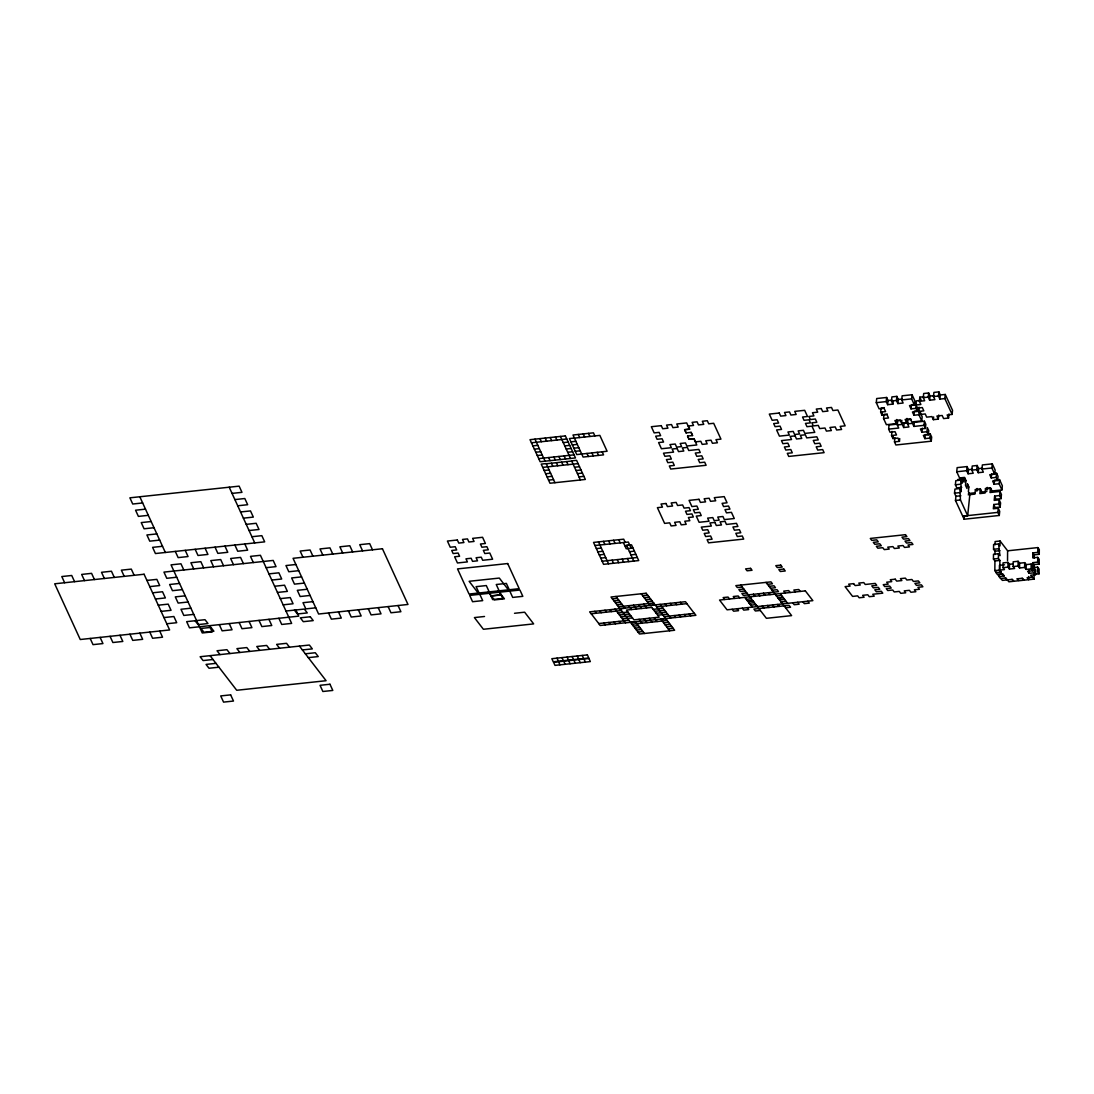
<?xml version="1.0" encoding="UTF-8"?>
<svg xmlns="http://www.w3.org/2000/svg" width="1094" height="1094" viewBox="0 0 1094 1094"><rect width="100%" height="100%" fill="white"/><g stroke="black" fill="none" stroke-linecap="round" stroke-linejoin="round"><path stroke-width="1.5" d="M996.319 572.545L994.843 570.617L994.925 560.962L993.448 559.034L993.489 554.248L998.453 553.728L999.943 555.643L998.548 543.964L993.584 544.497L993.543 549.284L995.02 551.198L994.993 554.521M995.075 544.798L995.102 541.544L1000.08 541.01L1007.601 550.774L1007.533 560.579M1003.936 576.018L1002.405 574.022L997.427 574.541L995.95 572.627L1001.284 572.012L999.807 570.083L999.889 560.429L998.412 558.501L998.453 553.728M1000.08 541.01L1000.025 545.892L998.548 543.964M994.843 570.617L1004.47 569.591L1002.993 567.663L1003.034 562.89L1007.998 562.357L1009.489 564.272L1009.434 569.058L1014.603 568.511L1013.126 566.583L1013.167 561.796L1018.131 561.277L1019.608 563.191L1019.567 567.977L1024.64 567.43L1026.145 569.4L1031.109 568.866L1032.586 570.794L1027.622 571.314L1029.167 573.324L1034.131 572.791L1035.608 574.706L1030.644 575.239L1032.162 577.208M1009.434 569.058L1007.957 567.13L1007.998 562.357M1019.567 567.977L1018.09 566.049L1018.131 561.277M1024.64 567.43L1024.681 562.658L1019.608 563.191M1026.145 569.4L1026.186 564.613L1024.681 562.658M1017.488 578.808L1018.965 580.736L1028.579 579.67L1028.606 576.483M1029.167 573.324L1029.194 570.124M1031.109 568.866L1031.15 564.08L1026.186 564.613M1032.586 570.794L1032.722 562.658L1037.686 562.125L1039.163 564.053L1034.199 564.586L1032.722 562.658M1032.804 552.908L1034.295 554.822L1039.259 554.289L1037.768 552.374L1032.804 552.908L1032.763 557.872L1037.727 557.352L1039.204 559.266L1039.163 564.053M1027.622 577.728L1029.098 579.656L1034.062 579.123L1034.103 574.336L1039.081 573.803L1039.122 569.03L1037.645 567.102L1032.668 567.636M1034.131 572.791L1034.199 564.586M1034.254 558.145L1034.295 554.822M1035.608 574.706L1035.662 569.933L1034.172 568.005M1037.645 567.102L1037.591 571.888L1039.081 573.803M1037.686 562.125L1037.727 557.352M1037.768 552.374L1037.823 547.588L1007.724 550.802M1039.259 554.289L1039.3 549.516L1037.823 547.588M884.362 407.652L881.053 408.007L880.629 412.123L885.593 411.59L884.089 408.322L879.125 408.841L876.28 402.66L876.704 398.531L886.646 397.478L888.054 400.568L887.631 404.684L892.895 404.124L893.183 401.375M887.289 414.024L883.979 414.38L883.555 418.51L888.519 417.976L887.015 414.694L882.051 415.228L882.325 412.479M887.631 404.684L886.222 401.594L886.646 397.478M891.979 431.378L891.555 435.508L896.519 434.974L895.015 431.692L890.051 432.226L888.629 429.135L889.053 425.005L897.463 424.116M892.895 404.124L891.473 401.033L891.911 396.903L896.875 396.384L898.283 399.474L897.859 403.59L903.124 403.03L901.702 399.939L902.14 395.809L912.068 394.756L914.899 400.937L914.475 405.067L909.511 405.601L911.015 408.882L915.979 408.349L917.401 411.44L912.437 411.973L913.941 415.255L918.905 414.722L921.75 420.916L911.808 421.969L910.399 418.879L905.135 419.44L906.543 422.544L901.579 423.063L900.171 419.973L894.906 420.534L896.314 423.638L886.386 424.691L883.555 418.51M897.859 403.59L896.451 400.5L896.875 396.384M894.906 437.764L894.482 441.88L899.446 441.347L897.942 438.065L892.977 438.598L893.251 435.85M896.314 423.638L896.752 419.508M888.629 429.135L898.707 428.055L897.285 424.951L897.723 420.834L901.032 420.479M899.446 441.347L899.733 438.598M901.579 423.063L901.866 420.315M911.261 419.385L907.952 419.74L907.528 423.857L908.936 426.961L903.671 427.522L904.109 423.405L908.047 422.981M906.543 422.544L906.981 418.414M914.475 405.067L911.644 398.872L912.068 394.756M911.015 408.882L911.439 404.753L916.403 404.219M913.941 415.255L914.365 411.125L919.329 410.606L918.905 414.722M919.261 407.269L918.837 411.385L923.801 410.852L922.297 407.57L917.333 408.103L915.91 405.012L916.334 400.883L921.298 400.363M925.401 428.451L923.992 425.347L913.9 426.428L914.338 422.311L924.416 421.231L925.839 424.322L925.401 428.451L920.437 428.971L921.941 432.253L926.905 431.72L928.327 434.824L923.363 435.357L924.868 438.639L929.832 438.106L931.254 441.197L895.89 444.984L894.482 441.88M915.979 408.349L916.266 405.601M917.401 411.44L917.825 407.324M915.91 405.012L920.874 404.479L919.411 401.293L919.835 397.163L923.787 396.753M938.761 415.023L938.324 419.139L933.36 419.672L931.951 416.582L926.686 417.142L925.223 413.956L920.259 414.476L920.533 411.727M919.411 401.293L924.676 400.732L923.254 397.628L923.692 393.512L928.656 392.978L930.064 396.069L929.64 400.199L934.905 399.638L933.483 396.534L933.92 392.418L938.884 391.884L940.307 394.975L939.869 399.105L944.847 398.572L952.108 414.421L947.144 414.954L948.566 418.045L943.589 418.578L942.18 415.488L936.915 416.048L938.324 419.139M921.75 420.916L922.174 416.787L920.751 413.696M921.941 432.253L922.365 428.137M923.992 425.347L924.416 421.231M929.64 400.199L928.232 397.108L928.656 392.978M924.868 438.639L925.292 434.509M926.905 431.72L927.343 427.604L928.751 430.694L928.327 434.824M929.832 438.106L930.256 433.976L926.946 434.332M931.254 441.197L931.678 437.08L930.256 433.976M933.36 419.672L933.647 416.923M939.869 399.105L938.461 396.014L938.884 391.884M944.847 398.572L945.271 394.455L940.307 394.975M948.566 418.045L948.99 413.929M952.108 414.421L952.532 410.291L945.271 394.455M993.776 504.498L995.184 507.589L1000.148 507.055L998.74 503.965L993.776 504.498L993.325 508.778L998.289 508.245L999.711 511.349L999.287 515.465L964.129 519.226L955.486 500.491L955.924 496.279L954.501 493.189L954.939 489.073L959.903 488.539L961.311 491.63L960.764 480.129L955.8 480.663L955.377 484.779L956.799 487.883L961.763 487.35M966.002 480.635L964.525 477.422L959.561 477.941L956.717 471.76L957.141 467.63L967.082 466.577L968.505 469.668L968.067 473.784L973.236 473.237L971.814 470.147L972.238 466.017L977.216 465.483L978.624 468.588L978.2 472.704L983.369 472.157L981.947 469.052L982.371 464.936L992.299 463.87L995.143 470.064L994.719 474.181L989.755 474.714L991.232 477.941L996.196 477.408L997.619 480.498L992.641 481.032L994.118 484.245L999.082 483.726L1001.926 489.907L991.998 490.974L990.576 487.883L985.407 488.43M962.706 516.218L967.67 515.684L960.45 499.958L959.903 488.539M957.66 479.555L962.624 479.022L962.187 483.22L960.764 480.129M959.534 478.584L964.498 478.051L964.074 482.18L962.624 479.022M968.067 473.784L966.658 470.693L967.082 466.577M964.129 519.226L964.416 516.477M967.67 515.684L969.831 494.748L968.381 491.589L968.805 487.459L967.383 484.368L966.959 488.485L965.482 485.271L965.92 481.155L964.498 478.051M978.2 472.704L976.778 469.613L977.216 465.483M976.846 491.233L977.12 488.485M968.217 494.83L974.904 494.119L975.328 490.003L980.292 489.469L979.868 493.585L985.038 493.038L985.462 488.909L990.426 488.389L991.848 491.479M986.979 490.153L987.253 487.404M994.719 474.181L991.875 468L992.299 463.87M991.232 477.941L991.656 473.811M990.426 488.389L990.002 492.505L1000.025 491.438L1001.448 494.529L1001.024 498.645L996.06 499.179L994.637 496.088L999.601 495.555L1001.024 498.645M994.118 484.245L994.555 480.129L999.519 479.596L1002.35 485.791L1001.926 489.907M996.196 477.408L996.62 473.278L993.311 473.634M994.637 496.088L994.2 500.368L999.164 499.835L1000.586 502.939L1000.148 507.055M997.619 480.498L998.043 476.382L996.62 473.278M999.082 483.726L999.519 479.596M999.287 515.465L997.865 512.375L998.289 508.245M998.74 503.965L999.164 499.835M999.601 495.555L1000.025 491.438M888.054 400.568L892.007 400.144M898.283 399.474L902.235 399.05M930.064 396.069L934.016 395.659M876.28 402.66L886.222 401.594M891.473 401.033L896.451 400.5M901.702 399.939L911.644 398.872M923.254 397.628L928.232 397.108M933.483 396.534L938.461 396.014M574.377 438.024L569.4 438.557L576.757 454.584L607.102 451.248L599.84 435.398L574.418 438.12M531.438 442.783L566.801 438.995M532.86 445.873L537.824 445.34M563.246 442.619L568.21 442.085M570.904 441.839L575.882 441.306M534.364 449.155L539.328 448.622M564.75 445.901L569.714 445.367M572.326 444.93L577.29 444.396M535.787 452.246L540.751 451.713M566.172 449.005L571.136 448.472M573.83 448.212L578.794 447.678M575.253 451.302L580.217 450.783M537.291 455.528L542.255 454.995M567.677 452.273L572.641 451.754M538.699 458.618L574.063 454.844M142.658 502.953L132.73 504.019L129.885 497.825L239.135 486.146L241.965 492.341L232.037 493.394M897.285 424.951L902.263 424.431L903.671 427.522M907.528 423.857L912.492 423.337L913.9 426.428M546.125 463.774L571.847 461.025M145.488 509.148L135.56 510.214L138.405 516.395L148.333 515.342M234.882 499.589L244.81 498.522L247.654 504.717L237.713 505.784M542.72 467.384L578.083 463.61M544.142 470.475L549.106 469.955M574.528 467.234L579.492 466.7M545.646 473.757L550.61 473.223M576.032 470.516L580.996 469.982M547.068 476.861L552.032 476.328M577.454 473.606L582.418 473.073M151.177 521.523L141.235 522.59L144.08 528.785L154.008 527.718M240.557 511.965L250.485 510.912L253.329 517.093L243.388 518.159M548.573 480.143L553.537 479.61M578.958 476.888L583.923 476.355M156.852 533.913L146.911 534.966L149.755 541.161L159.683 540.094M246.232 524.354L256.16 523.288L259.005 529.482L249.076 530.535M162.527 546.289L152.599 547.356L155.43 553.537L264.68 541.858L261.835 535.663L251.907 536.73M968.505 469.668L972.375 469.258M978.624 468.588L982.508 468.164M956.717 471.76L966.658 470.693M971.814 470.147L976.778 469.613M981.947 469.052L991.875 468M955.377 484.779L960.341 484.245M975.287 489.51L980.443 488.963L981.865 492.054L986.829 491.521M954.501 493.189L959.465 492.656M146.924 580.422L156.852 579.369L159.697 585.55L149.755 586.616M176.722 577.235L166.78 578.302L163.95 572.107L273.199 560.429L276.03 566.624L266.102 567.69M295.9 564.504L285.958 565.557L288.802 571.752L298.73 570.685M968.422 493.49L975.041 492.779M955.924 496.279L960.888 495.76M179.553 583.43L169.625 584.497L172.455 590.678L182.397 589.625M268.933 573.871L278.874 572.818L281.705 578.999L271.777 580.066M955.486 500.491L960.45 499.958M152.599 592.811L162.527 591.745L165.372 597.939L155.444 599.006M301.575 576.88L291.647 577.947L294.477 584.128L304.405 583.075M594.945 545.509L628.339 542.036L631.183 548.217M596.367 548.6L601.331 548.067M624.797 545.66L629.761 545.127M185.228 595.82L175.3 596.873L178.144 603.067L188.072 602.001M274.621 586.261L284.549 585.194L287.38 591.389L277.452 592.442M597.844 551.827L602.808 551.294M633.002 548.067L626.206 548.75L623.375 542.569M599.266 554.918L604.23 554.384M629.46 551.691L634.424 551.157M962.706 516.136L997.865 512.375M158.274 605.187L168.202 604.134L171.047 610.315L161.119 611.382M307.25 589.256L297.322 590.322L300.153 596.517L310.081 595.451M600.743 558.131L605.707 557.612M630.937 554.904L635.901 554.371M602.165 561.236L637.323 557.475M190.903 608.196L180.975 609.262L183.819 615.443L193.747 614.39M280.296 598.637L290.225 597.57L293.069 603.765L283.127 604.832M163.95 617.577L173.878 616.51L176.722 622.705L166.794 623.758M312.925 601.645L302.997 602.698L305.828 608.893L315.769 607.826M285.972 611.013L304.337 609.084L307.291 612.927L297.363 613.98L294.409 610.137M491.274 595.833L501.216 594.767L498.194 590.842M491.302 595.998L501.421 594.917L504.443 598.842L494.324 599.922L488.252 591.909M993.543 549.284L998.507 548.75M995.02 551.198L999.984 550.665M612.462 598.938L617.426 598.404M642.657 595.71L647.621 595.177M993.448 559.034L998.412 558.501M742.279 587.013L737.315 587.546L735.824 585.618L770.983 581.858L772.46 583.786L767.496 584.319M614.007 600.934L618.972 600.401M644.202 597.707L649.166 597.174M994.925 560.962L999.889 560.429M484.519 616.483L474.399 617.577L483.398 629.269L533.653 623.895L524.641 612.202L514.522 613.283M743.811 589.01L738.847 589.543L740.323 591.471L745.301 590.938M769.041 586.316L774.005 585.782L775.482 587.71L770.518 588.244M615.484 602.862L620.448 602.329M645.679 599.635L650.643 599.102M617.03 604.859L621.994 604.326M647.224 601.632L652.188 601.098M1004.511 564.805L999.451 565.352L999.41 570.138L1000.914 572.094M1009.489 564.272L1013.359 563.861M618.315 606.801L653.87 602.999M746.833 592.934L741.869 593.468L743.346 595.396L778.504 591.635L777.027 589.707L772.063 590.24M1002.993 567.663L1007.957 567.13M1013.126 566.583L1018.09 566.049M620.052 608.784L625.016 608.25L615.949 596.476M655.21 605.023L650.246 605.556L641.18 593.782M621.419 610.548L591.116 613.789L589.639 611.861L685.446 601.7L686.923 603.628L656.632 606.869M617.932 613.009L622.896 612.476M781.595 595.505L776.562 596.08L775.154 594.11M622.978 612.585L627.942 612.052M653.173 609.358L663.073 608.264M754.231 602.671L752.754 600.756L747.858 601.235L746.368 599.307L751.332 598.787L749.732 596.832M778.039 598.008L783.017 597.474L778.176 598.035L779.653 599.963L784.617 599.43M619.464 615.006L629.433 613.98M654.65 611.286L664.619 610.261M747.79 601.29L752.754 600.756M213.015 659.504L203.087 660.571L200.12 656.728L309.37 645.036L312.337 648.892L302.395 649.945M620.954 616.934L630.964 615.977M656.195 613.283L666.096 612.189M749.267 603.204L754.354 602.698M622.486 618.931L632.455 617.905M657.672 615.211L667.641 614.185M750.812 605.201L755.845 604.626M781.061 601.932L786.162 601.427M215.983 663.347L206.041 664.414L209.009 668.256L218.937 667.203M305.363 653.802L315.291 652.735L318.258 656.578L308.33 657.644M628.941 620.325L598.65 623.553L600.127 625.481L625.549 622.759M664.154 616.633L694.444 613.392L695.921 615.32L625.508 622.855L614.91 609.084M630.418 622.24L635.382 621.707L644.448 633.481M665.576 618.479L660.612 619.013L669.678 630.787M631.758 624.264L667.313 620.462M760.344 610.466L755.38 610.999L753.903 609.084L789.061 605.324L790.538 607.238L785.574 607.772M633.44 626.165L638.404 625.631M663.634 622.937L668.598 622.404M634.985 628.161L639.949 627.628M665.166 624.934L670.143 624.4M636.462 630.089L641.426 629.556M666.656 626.862L671.62 626.329M638.007 632.086L642.971 631.553M668.188 628.859L673.152 628.325M1031.15 564.08L1032.64 566.008M1034.062 579.123L1032.586 577.194L1027.088 577.741L1028.579 579.67M1023.929 580.203L1022.452 578.288L1016.969 578.822L1018.446 580.75L1008.846 581.817L1005.851 577.933L1000.449 578.466L998.972 576.552L1004.306 575.936L1002.829 574.008L997.865 574.541L999.342 576.47M1022.124 578.275L1023.615 580.203M1013.81 581.283L1012.319 579.369L1002.364 580.394L1000.887 578.466M1011.991 579.355L1013.482 581.283M1005.427 577.933L1006.931 579.902M800.275 591.43L798.798 589.502L793.834 590.035L795.311 591.95M807.81 601.194L809.286 603.122L804.322 603.642L802.832 601.727M790.155 592.51L788.665 590.582L783.701 591.116L785.177 593.044M797.676 602.274L799.153 604.203L794.189 604.736L792.712 602.808M780.118 593.577L787.639 603.355M781.198 601.96L782.675 603.874M766.019 582.391L791.618 615.621L766.388 618.315L740.788 585.085M768.576 592.688L770.053 594.616L768.508 592.743M779.119 606.377L777.643 604.462L778.996 606.349M763.544 593.276L765.021 595.191L763.407 593.249M774.032 606.883L772.542 604.968L773.964 606.938M759.933 595.697L758.443 593.768L759.865 595.751M767.509 605.543L768.986 607.471M767.386 605.515L768.863 607.443M753.41 594.357L754.887 596.285M762.422 606.049L763.899 607.963M753.287 594.329L754.764 596.244M762.354 606.09L763.831 608.018M755.776 604.681L757.253 606.596M749.39 603.232L750.881 605.16M744.768 597.365L752.289 607.129M739.694 597.898L738.218 595.984L733.254 596.517L734.73 598.432M747.216 607.676L748.706 609.59L743.742 610.124L742.252 608.196M729.561 598.992L728.084 597.064L723.12 597.597L724.597 599.512M737.096 608.756L738.573 610.671L733.609 611.204L732.132 609.29M686.827 603.642L694.348 613.406M680.277 602.261L681.753 604.175M689.275 613.953L690.765 615.867M675.313 602.794L676.789 604.708M684.311 614.486L685.801 616.401M670.143 603.341L671.62 605.269M679.155 615.033L680.632 616.961M665.179 603.874L666.656 605.803M674.191 615.566L675.668 617.481M660.051 604.339L670.663 618.11M643.737 604.079L646.595 607.936M654.116 617.713L657.179 621.542M638.568 604.64L641.631 608.469M649.152 618.247L652.024 622.103M633.604 605.173L636.476 609.03M643.997 618.794L647.06 622.623M628.448 605.72L631.498 609.549M639.033 619.327L641.891 623.183M609.905 609.7L611.382 611.628M618.903 621.392L620.394 623.32M604.941 610.233L606.418 612.161M613.939 621.925L615.416 623.84M599.772 610.78L601.249 612.708M608.77 622.472L610.261 624.4M594.808 611.314L596.285 613.242M603.806 623.006L605.297 624.934M591.225 613.775L598.746 623.553M508.313 589.762L499.315 578.07L469.121 581.297L478.133 592.989M299.441 646.103L326.094 680.714L236.714 690.273L210.048 655.662M289.5 647.169L286.546 643.327L276.618 644.38L279.572 648.222M269.644 649.289L266.676 645.446L256.748 646.499L259.716 650.356M249.774 651.409L246.82 647.566L236.892 648.633L239.846 652.475M229.918 653.542L226.95 649.686L217.022 650.752L219.99 654.595M195.088 620.763L198.055 624.606L207.983 623.539L205.016 619.696L186.65 621.638L189.494 627.833L298.744 616.141L295.9 609.96M980.292 489.469L981.715 492.56M967.424 483.726L968.901 486.953M919.835 397.163L920.82 399.296M918.837 411.385L920.259 414.476M891.555 435.508L892.977 438.598M880.629 412.123L882.051 415.228M691.039 432.403L692.447 435.494M686.17 432.827L684.748 429.723L689.726 429.19L688.263 426.004L693.528 425.443L692.105 422.352L697.069 421.819L698.492 424.91L703.757 424.349L702.334 421.258L707.298 420.725L708.721 423.816L713.685 423.296L720.946 439.132L715.982 439.665L717.404 442.769L712.44 443.289L711.018 440.198L705.753 440.759L707.175 443.863L702.211 444.383L700.789 441.292L695.524 441.853L694.061 438.667L689.097 439.2L687.675 436.109M594.876 435.932L593.454 432.827L572.996 435.015L583.102 457.06L603.56 454.872L602.138 451.781M588.49 433.361L589.912 436.465M597.174 452.314L598.596 455.405M583.225 433.921L584.647 437.026M591.909 452.875L593.331 455.966M578.261 434.455L579.683 437.559M586.945 453.408L588.367 456.499M625.139 542.282L623.717 539.178L593.536 542.419L603.573 564.326L638.732 560.566L631.525 544.839L626.561 545.373L633.768 561.099M618.753 539.711L620.175 542.815M627.382 558.528L628.804 561.632M613.597 540.272L615.006 543.362M622.226 559.089L623.635 562.179M608.633 540.805L610.042 543.896M617.262 559.622L618.671 562.713M560.415 436.438L570.521 458.468M580.381 479.979L571.601 460.847L576.579 460.328L585.345 479.445L549.981 483.233L541.215 464.102L546.179 463.569L554.959 482.7M555.451 436.957L556.86 440.062M564.135 455.911L565.543 459.001M603.464 541.352L604.886 544.443M612.093 560.169L613.515 563.26M566.583 461.586L567.991 464.676M598.5 541.886L608.551 563.793M550.186 437.532L551.595 440.622M558.87 456.471L560.292 459.562M561.619 462.119L563.027 465.21M545.222 438.051L546.631 441.156M553.906 457.005L555.314 460.095M556.354 462.68L557.762 465.771M551.39 463.213L552.798 466.304M539.957 438.626L541.366 441.716M548.641 457.565L550.05 460.656M534.98 439.145L545.086 461.189M582.227 655.443L583.635 658.547M583.964 659.026L585.386 662.13M577.263 655.976L578.671 659.08M578.808 659.586L580.217 662.677M572.094 656.537L573.516 659.627M573.844 660.106L575.253 663.21M567.13 657.07L568.552 660.161M568.675 660.667L570.097 663.757M563.711 661.2L565.133 664.29M561.96 657.617L563.383 660.708M556.996 658.15L558.419 661.241M558.542 661.747L559.964 664.837M509.271 589.734L506.385 583.417L496.252 584.511L499.137 590.815M509.804 591.116L512.689 597.42L522.823 596.339L519.923 590.022L469.682 595.396L472.567 601.714L482.7 600.633L479.801 594.316M499.862 592.169L502.761 598.486L492.628 599.567L489.743 593.249M489.209 591.881L486.31 585.563L476.081 586.658L479.076 592.962M372.507 549.817L369.676 543.622L359.735 544.689L362.579 550.87M398.052 605.529L400.896 611.71L390.968 612.777L388.124 606.582M352.651 551.937L349.806 545.742L339.878 546.809L342.709 553.003M378.196 607.649L381.027 613.843L371.098 614.896L368.254 608.715M332.781 554.056L329.95 547.875L320.009 548.928L322.853 555.123M358.326 609.768L361.17 615.963L351.229 617.03L348.398 610.835M312.925 556.19L310.081 549.995L300.153 551.061L302.983 557.243M338.47 611.902L341.301 618.083L331.373 619.149L328.528 612.955M229.207 487.213L254.752 542.925M244.81 543.978L247.654 550.173L237.726 551.239L234.882 545.044M253.329 562.562L250.499 556.367L260.427 555.301L291.647 623.402L281.719 624.455L278.874 618.274M243.401 563.615L240.557 557.42L230.629 558.487L233.473 564.682M268.946 619.327L271.777 625.522L261.849 626.588L259.018 620.394M224.954 546.111L227.784 552.292L217.856 553.359L215.026 547.164M223.532 565.735L220.701 559.554L210.773 560.607L213.603 566.801M249.076 621.46L251.921 627.641L241.993 628.708L239.148 622.513M205.084 548.231L207.928 554.426L198 555.478L195.156 549.297M203.675 567.868L200.831 561.673L190.903 562.74L193.747 568.921M229.22 623.58L232.051 629.775L222.123 630.828L219.292 624.647M185.228 550.35L188.059 556.545L178.131 557.612L175.3 551.417M183.806 569.988L180.975 563.793L171.047 564.86L202.267 632.961L212.195 631.894L209.351 625.7M139.813 496.772L165.358 552.484M134.152 575.294L131.307 569.112L121.379 570.165L124.224 576.36M159.697 631.019L162.541 637.2L152.599 638.267L149.769 632.072M114.296 577.427L111.451 571.232L101.523 572.299L104.354 578.48M139.841 633.139L142.671 639.334L132.743 640.387L129.899 634.205M94.426 579.547L91.581 573.352L81.653 574.418L84.498 580.613M119.971 635.258L122.815 641.453L112.873 642.52L110.043 636.325M74.57 581.666L71.725 575.485L61.797 576.538L64.628 582.733M100.115 637.392L102.945 643.573L93.017 644.639L90.173 638.445M565.379 435.904L530.016 439.679L540.121 461.723L575.485 457.935L565.379 435.904M661.268 425.648L651.34 426.715L654.171 432.896L659.135 432.376L660.639 435.644L655.675 436.178L657.097 439.282L662.061 438.749L663.566 442.031L658.602 442.564L661.432 448.745L671.374 447.692L669.952 444.588L675.217 444.027L676.639 447.118L681.603 446.598L680.181 443.494L685.446 442.933L686.868 446.024L696.796 444.971L693.952 438.776L688.988 439.309L687.483 436.027L692.639 435.576L691.134 432.294L686.061 432.937L684.557 429.655L689.535 429.121L686.69 422.927L676.762 423.993L678.184 427.084L672.919 427.645L671.497 424.554L666.533 425.087L667.942 428.178L662.691 428.739L661.268 425.648M779.256 413.026L769.314 414.093L772.159 420.287L777.123 419.754L778.627 423.036L773.663 423.569L775.085 426.66L780.049 426.127L781.554 429.409L776.59 429.942L779.42 436.137L789.362 435.07L787.94 431.98L793.205 431.405L794.627 434.509L799.591 433.976L798.169 430.886L803.434 430.311L804.856 433.415L814.784 432.349L811.939 426.154L806.975 426.687L805.471 423.405L810.435 422.886L809.027 419.781L804.049 420.315L802.545 417.033L807.509 416.499L804.678 410.318L794.75 411.371L796.159 414.476L790.907 415.036L789.485 411.932L784.521 412.465L785.93 415.57L780.678 416.13L779.256 413.026M821.266 408.541L816.302 409.074L817.71 412.164L812.459 412.725L813.909 415.911L808.945 416.445L810.367 419.549L815.331 419.016L816.835 422.298L811.871 422.817L813.293 425.922L818.257 425.388L819.721 428.574L824.985 428.014L826.408 431.104L831.372 430.571L829.949 427.481L835.214 426.92L836.636 430.01L841.601 429.477L840.178 426.387L845.142 425.853L837.881 410.004L832.917 410.537L831.495 407.447L826.531 407.98L827.939 411.071L822.688 411.631L821.266 408.541M677.104 448.499L672.14 449.032L673.562 452.123L663.484 453.203L664.906 456.307L669.87 455.774L671.374 459.056L666.41 459.576L667.819 462.68L672.796 462.147L674.301 465.429L669.323 465.962L670.745 469.052L706.109 465.278L704.686 462.174L699.722 462.707L698.218 459.425L703.182 458.892L701.76 455.801L696.796 456.335L695.292 453.053L700.256 452.519L698.834 449.429L688.755 450.509L687.333 447.405L682.369 447.938L683.791 451.029L678.526 451.603L677.104 448.499M795.092 435.891L790.128 436.41L791.55 439.514L781.472 440.595L782.894 443.685L787.858 443.152L789.362 446.434L784.398 446.967L785.807 450.058L790.784 449.525L792.288 452.807L787.311 453.34L788.733 456.43L824.097 452.656L822.674 449.566L817.71 450.085L816.206 446.817L821.17 446.284L819.748 443.179L814.784 443.713L813.28 440.431L818.244 439.897L816.821 436.807L806.743 437.887L805.321 434.797L800.357 435.316L801.779 438.421L796.514 438.981L795.092 435.891M698.998 499.315L689.07 500.382L691.914 506.563L696.878 506.03L698.355 509.257L693.377 509.79L694.799 512.881L699.763 512.348L701.24 515.575L696.276 516.094L699.121 522.289L709.049 521.223L707.627 518.132L712.796 517.585L714.218 520.676L719.182 520.142L717.76 517.052L722.929 516.491L724.337 519.595L734.279 518.529L731.435 512.334L726.471 512.867L724.994 509.654L729.958 509.12L728.536 506.03L723.572 506.563L722.095 503.336L727.059 502.802L724.228 496.621L714.3 497.674L715.708 500.778L710.553 501.326L709.131 498.235L704.167 498.768L705.589 501.859L700.42 502.406L698.998 499.315M666.014 503.486L661.049 504.019L662.472 507.124L657.398 507.657L664.605 523.383L669.678 522.836L671.101 525.941L676.065 525.407L674.642 522.317L679.812 521.756L681.22 524.846L686.198 524.327L684.776 521.223L689.835 520.689L688.386 517.53L693.35 516.997L691.941 513.906L686.977 514.426L685.5 511.213L690.464 510.679L689.042 507.589L684.078 508.122L682.629 504.963L677.569 505.496L676.147 502.406L671.183 502.939L672.591 506.03L667.436 506.59L666.014 503.486M457.347 539.998L447.419 541.051L450.249 547.246L455.213 546.713L456.69 549.94L451.726 550.46L453.148 553.564L458.112 553.031L459.589 556.244L454.625 556.778L457.456 562.972L467.398 561.906L465.976 558.815L471.145 558.255L472.553 561.359L477.531 560.825L476.109 557.735L481.264 557.174L482.686 560.278L492.615 559.212L489.784 553.017L484.82 553.55L483.343 550.337L488.307 549.803L486.885 546.699L481.921 547.232L480.444 544.019L485.408 543.486L482.577 537.291L472.635 538.357L474.058 541.448L468.902 542.009L467.48 538.904L462.516 539.438L463.924 542.542L458.769 543.089L457.347 539.998M144.08 574.241L54.7 583.799L80.245 639.511L169.625 629.953L144.08 574.241M382.435 548.75L293.055 558.309L318.6 614.021L407.98 604.462L382.435 548.75M714.902 522.426L709.938 522.946L711.36 526.05L701.336 527.117L702.745 530.221L707.722 529.687L709.186 532.901L704.221 533.434L705.644 536.525L710.608 535.992L712.085 539.219L707.121 539.752L708.543 542.843L743.701 539.082L742.279 535.992L737.315 536.525L735.838 533.298L740.802 532.764L739.38 529.674L734.416 530.207L732.939 526.98L737.903 526.46L736.494 523.356L726.457 524.436L725.035 521.332L720.071 521.865L721.493 524.97L716.324 525.517L714.902 522.426M507.684 563.547L457.524 568.907L469.052 594.042L519.199 588.681L507.684 563.547M905.449 534.692L870.291 538.439L871.768 540.368L876.732 539.834L878.277 541.845L873.313 542.364L874.79 544.292L879.754 543.759L881.299 545.756L876.335 546.289L877.812 548.217L882.776 547.684L884.253 549.612L889.217 549.079L887.74 547.15L892.909 546.603L894.386 548.518L899.35 547.998L897.873 546.07L903.042 545.523L904.519 547.438L909.483 546.904L908.006 544.99L912.97 544.456L911.493 542.528L906.516 543.062L904.984 541.065L909.948 540.532L908.471 538.604L903.494 539.137L901.962 537.14L906.926 536.607L905.449 534.692M750.566 568.36L745.602 568.88L747.079 570.808L752.057 570.275L750.566 568.36M780.76 565.133L775.796 565.653L777.273 567.581L782.237 567.048L780.76 565.133M210.951 627.395L201.009 628.448L203.976 632.305L213.904 631.238L210.951 627.395M310.258 616.77L300.33 617.837L303.284 621.679L313.226 620.613L310.258 616.77M783.783 569.044L778.819 569.577L780.295 571.506L785.26 570.972L783.783 569.044M646.144 593.249L610.985 597.009L639.484 634.014L674.642 630.253L646.144 593.249M853.621 583.635L848.657 584.169L850.134 586.097L845.074 586.63L852.595 596.408L857.655 595.861L859.146 597.789L864.11 597.256L862.633 595.327L867.788 594.78L869.265 596.695L874.243 596.175L872.752 594.247L882.79 593.18L881.313 591.252L876.335 591.786L874.803 589.789L879.767 589.256L878.291 587.328L873.313 587.861L871.781 585.864L876.745 585.331L875.268 583.403L865.231 584.483L863.754 582.555L858.79 583.088L860.267 585.016L855.098 585.563L853.621 583.635M895.234 579.191L890.27 579.724L891.747 581.639L886.687 582.186L888.191 584.141L883.227 584.675L884.704 586.603L889.682 586.069L891.213 588.066L886.249 588.599L887.726 590.528L892.704 589.994L894.208 591.95L899.268 591.416L900.759 593.331L905.723 592.798L904.246 590.883L909.401 590.322L910.878 592.251L915.856 591.717L914.365 589.803L919.439 589.256L917.921 587.3L922.885 586.767L921.408 584.839L916.444 585.372L914.899 583.375L919.863 582.842L918.386 580.914L913.422 581.447L911.917 579.492L906.844 580.025L905.367 578.111L900.403 578.644L901.88 580.558L896.711 581.119L895.234 579.191M651.668 607.402L626.438 610.096L633.959 619.86L659.19 617.166L651.668 607.402M805.348 590.883L719.537 600.059L727.059 609.823L812.869 600.647L805.348 590.883M587.382 654.896L551.827 658.697L553.249 661.788L588.804 657.986L587.382 654.896M230.643 694.868L220.714 695.921L223.559 702.116L233.487 701.049L230.643 694.868M329.964 684.242L320.036 685.309L322.867 691.49L332.795 690.437L329.964 684.242M588.928 658.492L553.578 662.28L555 665.371L590.35 661.596L588.928 658.492"/></g></svg>
